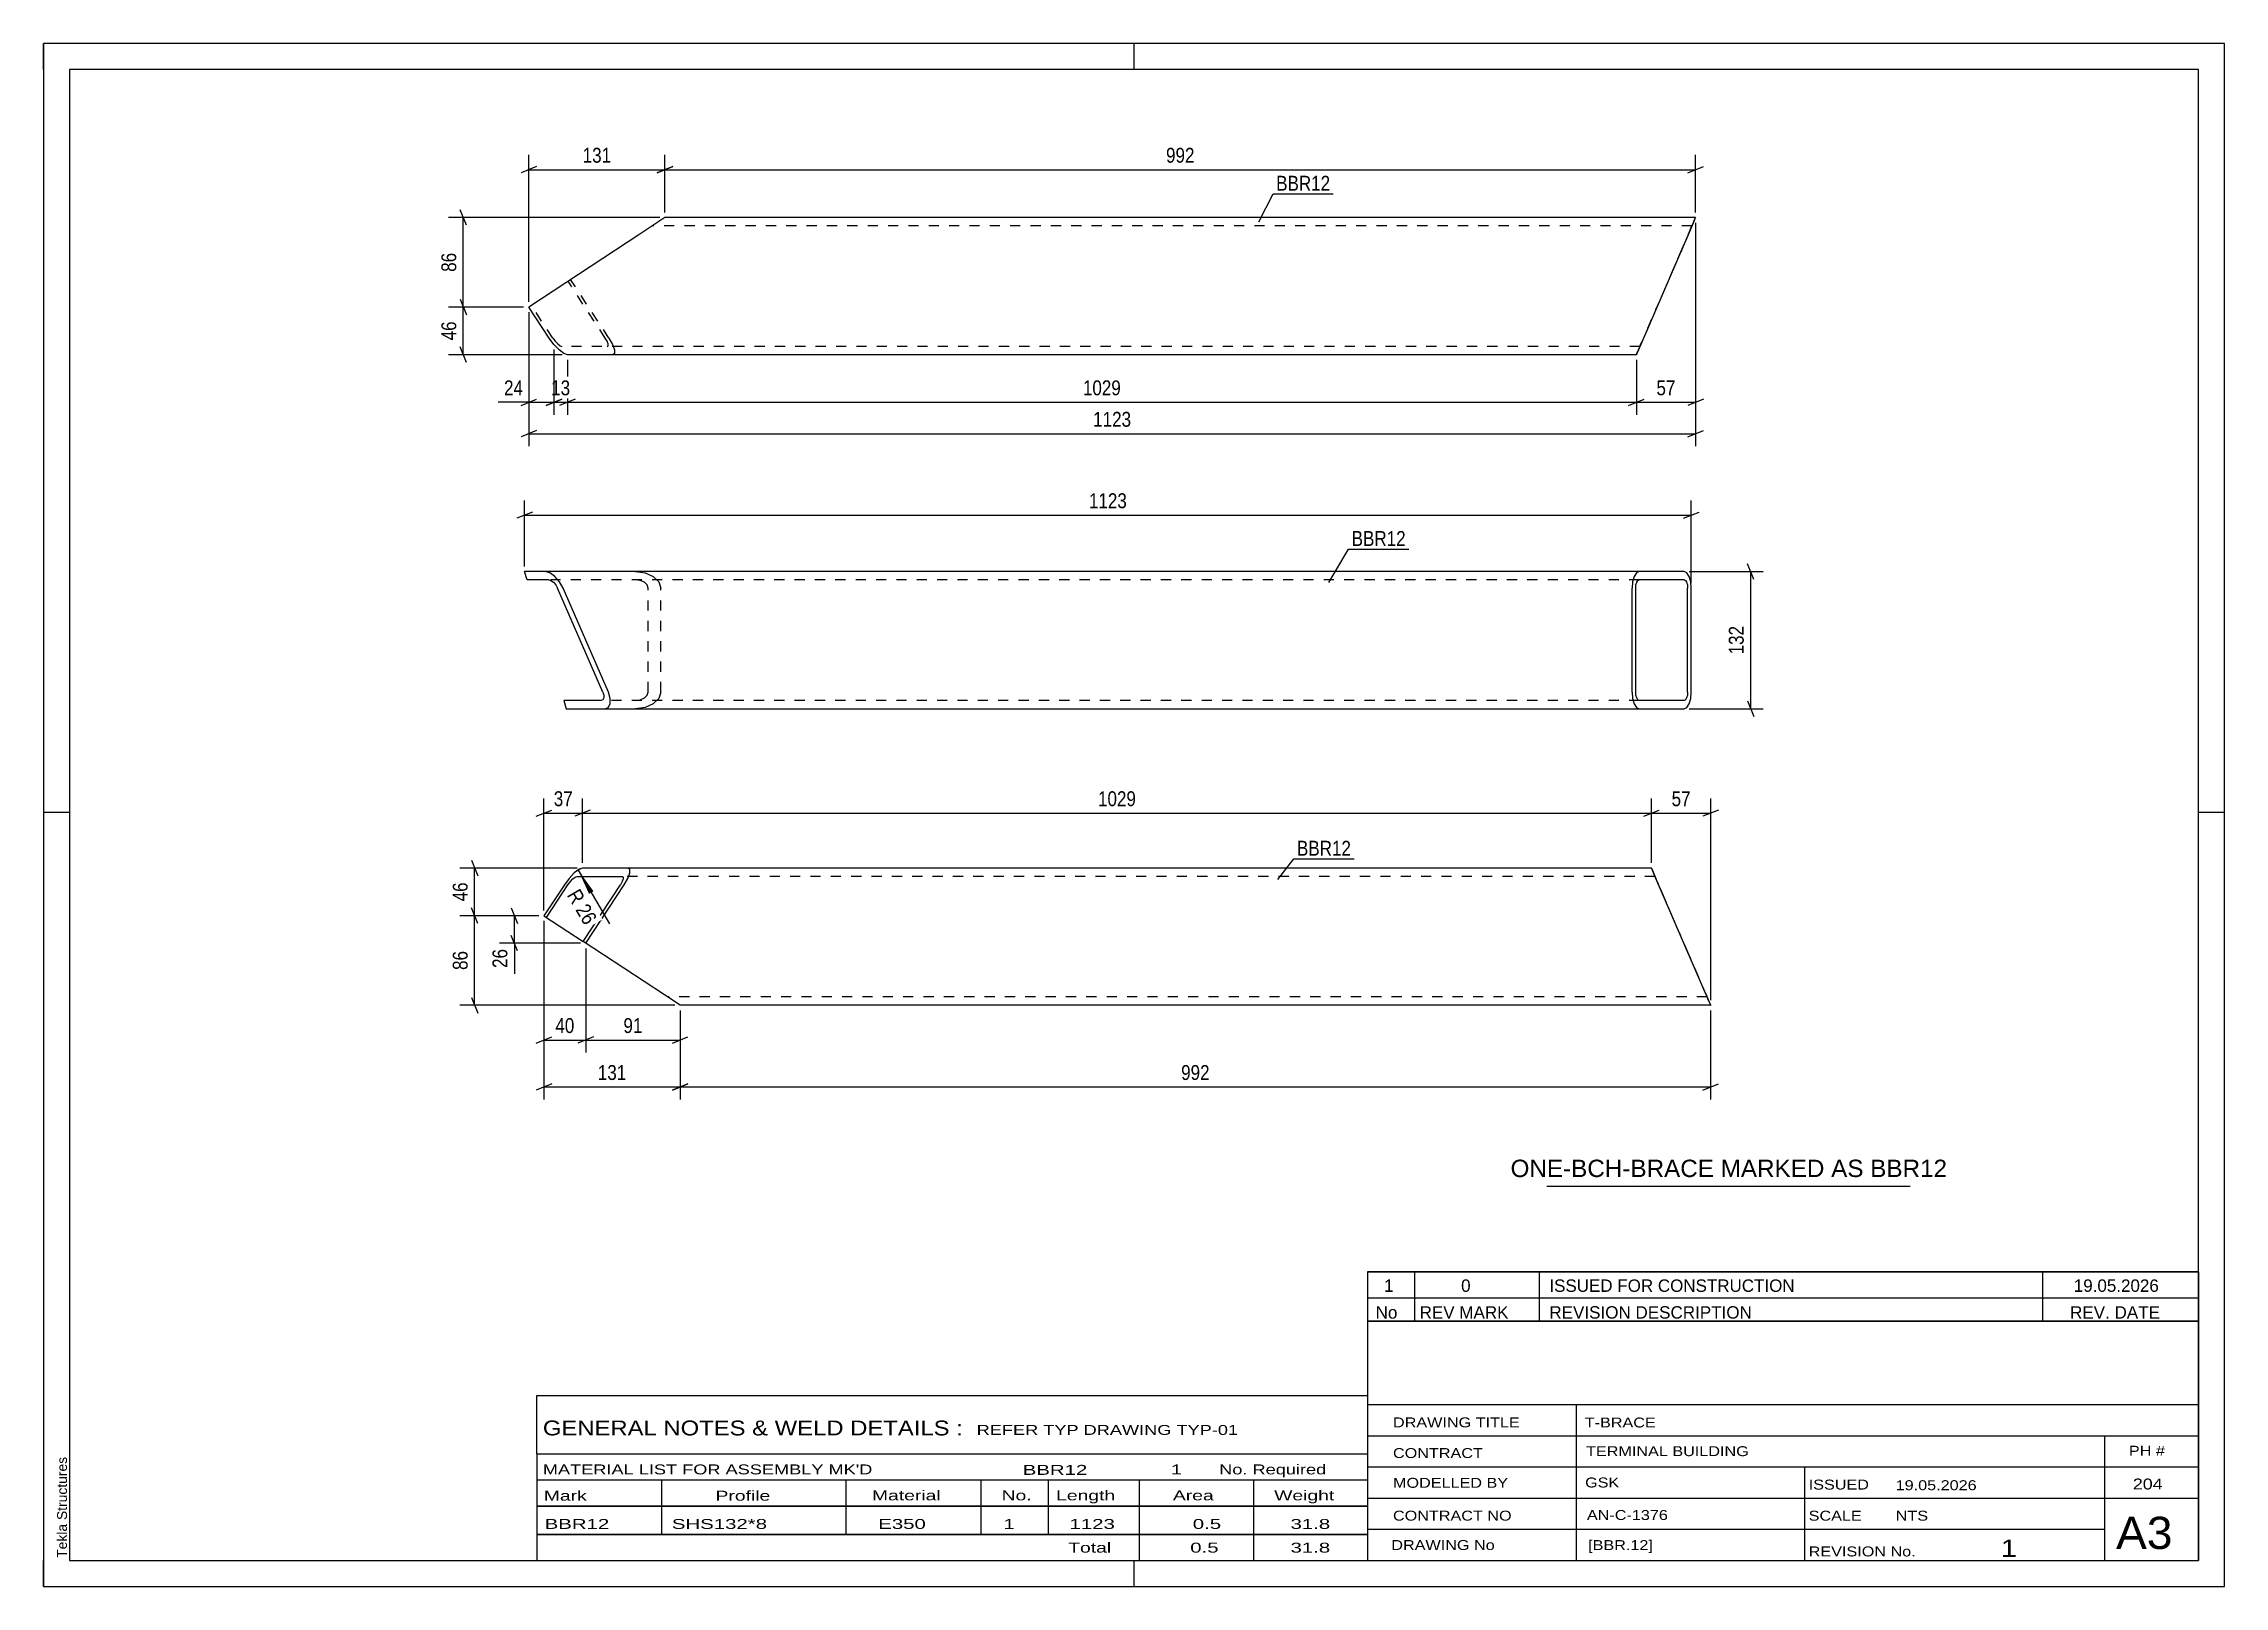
# Model space of a CAD drawing. Header units: millimetres. Extents: x 0 to 420, y 0 to 297.
import ezdxf

# ---------------------------------------------------------------- set-up
doc = ezdxf.new("R2010")
doc.units = ezdxf.units.MM
doc.linetypes.add('DXK_LINE_DOT2', pattern=[3.9198, 1.9599, -1.9599])
doc.styles.add('Arial', font='ARIAL.TTF', dxfattribs={"height": 0.2})
doc.styles.add('Arial Narrow', font='ARIALN.TTF', dxfattribs={"height": 0.2})

# ---------------------------------------------------------------- blocks, each defined once
blk = doc.blocks.new('Unknown-491737752-3105')
at = {"color": 7, "linetype": 'Continuous'}
for p, q in [((255, 60.55), (415, 60.55)), ((415, 60.55), (255, 60.55)), ((255, 60.55), (255, 55.55)), ((264, 60.55), (264, 55.55)), ((288, 60.55), (288, 55.55)), ((385, 60.55), (385, 55.55)), ((415, 60.55), (415, 55.55)), ((255, 55.55), (415, 55.55)), ((255, 55.55), (255, 51.05)), ((255, 55.55), (415, 55.55)), ((264, 55.55), (264, 51.05)), ((288, 55.55), (288, 51.05)), ((385, 55.55), (385, 51.05)), ((415, 55.55), (415, 51.05)), ((415, 51.05), (255, 51.05))]:
    blk.add_line(p, q, dxfattribs=at)
at = {"color": 7, "linetype": 'Continuous', "style": 'Arial Narrow'}
for s, height, width, p in [('1', 2.39, 1.196471, (258.16, 56.7)), ('0', 2.39, 1.196471, (273, 56.7)), ('ISSUED FOR CONSTRUCTION', 2.3861, 1.196471, (290, 56.7)), ('19.05.2026', 2.386, 1.196471, (391, 56.7)), ('No', 2.386, 1.2, (256.54, 51.55)), ('REV MARK', 2.386, 1.2, (265, 51.55)), ('REVISION DESCRIPTION', 2.3861, 1.2, (290, 51.55)), ('REV. DATE', 2.386, 1.2, (390.28, 51.55))]:
    blk.add_text(s, height=height, dxfattribs=dict(at, width=width)).set_placement(p)
blk = doc.blocks.new('Unknown-491737752-1161')
at = {"color": 5, "linetype": 'Continuous'}
for p, q in [((420, 297), (0, 297)), ((0, 297), (0, 0)), ((0, 292), (0, 297)), ((210, 292), (210, 297)), ((420, 0), (420, 297)), ((415, 292), (5, 292)), ((5, 292), (5, 5)), ((415, 5), (415, 292)), ((5, 149), (0, 149)), ((420, 149), (415, 149)), ((0, 0), (0, 5)), ((5, 5), (415, 5)), ((210, 0), (210, 5)), ((0, 0), (420, 0))]:
    blk.add_line(p, q, dxfattribs=at)
at = {"color": 174, "linetype": 'Continuous', "style": 'Arial'}
blk.add_text('Tekla Structures', height=1.9102, rotation=90, dxfattribs=at).set_placement((4.5, 5.5))
blk = doc.blocks.new('Unknown-491737752-3103')
at = {"color": 7, "linetype": 'Continuous'}
for p, q in [((255, 51.05), (255, 5)), ((255, 51.05), (415, 51.05)), ((415, 51), (415, 5)), ((255, 35), (415, 35)), ((295.14, 35), (295.14, 5)), ((255, 29), (415, 29)), ((397, 5.05), (397, 28.9)), ((255, 23), (415, 23)), ((339.14, 23), (339.14, 5)), ((255, 17), (415, 17)), ((255, 11), (397, 11)), ((255, 5), (415, 5))]:
    blk.add_line(p, q, dxfattribs=at)
at = {"color": 7, "style": 'Arial Narrow'}
for s, height, width, p in [('DRAWING TITLE', 1.9089, 1.425378, (259.88, 30.61)), ('T-BRACE', 1.909, 1.425378, (296.81, 30.59)), ('CONTRACT', 1.909, 1.425378, (259.88, 24.71)), ('TERMINAL BUILDING', 1.9089, 1.425378, (297.06, 25.07)), ('MODELLED BY', 1.9089, 1.425378, (259.88, 18.98)), ('GSK', 1.909, 1.425378, (296.88, 19.04)), ('ISSUED', 1.909, 1.425378, (339.94, 18.64)), ('19.05.2026', 1.909, 1.425378, (356.69, 18.52)), ('CONTRACT NO', 1.9089, 1.425378, (259.88, 12.66)), ('AN-C-1376', 1.909, 1.425378, (297.23, 12.78)), ('SCALE', 1.909, 1.425378, (339.94, 12.65)), ('A3', 6.204, 1.25, (399.14, 7.2)), ('DRAWING No', 1.909, 1.425378, (259.56, 7)), ('[BBR.12]', 1.909, 1.425378, (297.46, 6.99)), ('1', 3.34, 1.5, (376.91, 5.68)), ('REVISION No.', 1.9089, 1.425378, (339.94, 5.77))]:
    blk.add_text(s, height=height, dxfattribs=dict(at, width=width)).set_placement(p)
at = {"color": 7, "linetype": 'Continuous', "style": 'Arial Narrow'}
for s, height, width, p in [('PH #', 1.909, 1.43, (401.6, 25.15)), ('204', 2.1, 1.43, (402.37, 18.65)), ('NTS', 1.909, 1.425378, (356.7, 12.65))]:
    blk.add_text(s, height=height, dxfattribs=dict(at, width=width)).set_placement(p)
blk = doc.blocks.new('Unknown-491737752-3104')
at = {"color": 7, "linetype": 'Continuous'}
for p, q in [((95, 36.75), (255, 36.75)), ((95, 25.5), (95, 36.75)), ((255, 36.75), (255, 25.5)), ((95, 25.5), (255, 25.5)), ((95, 25.5), (95, 20.5)), ((255, 25.5), (255, 20.5)), ((95, 20.5), (255, 20.5)), ((95, 20.5), (95, 15.5)), ((119, 20.5), (119, 15.5)), ((154.5, 20.5), (154.5, 15.5)), ((180.5, 20.5), (180.5, 15.5)), ((193.5, 20.5), (193.5, 15.5)), ((211, 20.5), (211, 15.5)), ((233, 20.5), (233, 15.5)), ((255, 20.5), (255, 15.5)), ((95, 15.5), (255, 15.5)), ((95, 15.45), (95, 10.05)), ((95, 15.45), (255, 15.45)), ((119, 15.5), (119, 10)), ((154.5, 15.5), (154.5, 10)), ((180.5, 15.5), (180.5, 10)), ((193.5, 15.5), (193.5, 10)), ((211, 15.5), (211, 10)), ((233, 15.5), (233, 10)), ((255, 15.45), (255, 10.05)), ((95, 10.05), (255, 10.05)), ((95, 10), (255, 10)), ((95, 10), (95, 5)), ((211, 10), (211, 5)), ((233, 10), (233, 5)), ((255, 10), (255, 5)), ((95, 5), (255, 5))]:
    blk.add_line(p, q, dxfattribs=at)
at = {"color": 7, "style": 'Arial Narrow'}
for s, height, width, p in [('GENERAL NOTES & WELD DETAILS :', 2.8633, 1.4, (96.15, 29.06)), ('REFER TYP DRAWING TYP-01', 1.9089, 1.6, (179.7, 29.16)), ("MATERIAL LIST FOR ASSEMBLY MK'D", 1.9089, 1.6, (96.15, 21.56)), ('BBR12', 1.909, 1.794707, (188.57, 21.47)), ('1', 1.91, 1.794707, (217.08, 21.56)), ('No. Required', 1.9089, 1.6, (226.41, 21.56)), ('Mark', 1.909, 1.7, (96.34, 16.5)), ('Profile', 1.909, 1.7, (129.41, 16.5)), ('Material', 1.909, 1.7, (159.54, 16.56)), ('No.', 1.909, 1.7, (184.5, 16.56)), ('Length', 1.909, 1.7, (195, 16.56)), ('Area', 1.909, 1.7, (217.5, 16.56)), ('Weight', 1.909, 1.7, (237, 16.56))]:
    blk.add_text(s, height=height, dxfattribs=dict(at, width=width)).set_placement(p)
at = {"color": 7, "linetype": 'Continuous', "style": 'Arial Narrow'}
for s, height, width, p in [('BBR12', 1.909, 1.794707, (96.5, 11.06)), ('SHS132*8', 1.909, 1.794707, (121, 11.06)), ('E350', 1.909, 1.794707, (160.74, 11.06)), ('1', 1.91, 1.794707, (184.86, 11.06)), ('1123', 1.909, 1.794707, (197.58, 11.06)), ('0.5', 1.909, 1.794707, (221.32, 11.06)), ('31.8', 1.909, 1.794707, (240.14, 11.06)), ('Total', 1.909, 1.7, (197.33, 6.5)), ('0.5', 1.909, 1.794707, (220.83, 6.5)), ('31.8', 1.909, 1.794707, (240.14, 6.5))]:
    blk.add_text(s, height=height, dxfattribs=dict(at, width=width)).set_placement(p)
blk = doc.blocks.new('Unknown-491737752-3106')
at = {"color": 7, "linetype": 'Continuous'}
blk.add_line((289.5, 77.05), (359.5, 77.05), dxfattribs=at)
at = {"color": 7, "style": 'Arial'}
blk.add_text('ONE-BCH-BRACE MARKED AS BBR12', height=3.3428, dxfattribs=at).set_placement((282.52, 78.8))
blk = doc.blocks.new('Part-491737752-1550 - 1544')
at = {"color": 2, "linetype": 'Continuous'}
for p, q in [((100.3, 135.08), (96.37, 129.11)), ((96.86, 128.79), (100.99, 135.08)), ((101.21, 136.3), (100.3, 135.08)), ((100.99, 135.08), (101.45, 135.69)), ((102.19, 137.34), (101.21, 136.3)), ((101.45, 135.69), (101.94, 136.21)), ((101.94, 136.21), (102.39, 136.56)), ((103.1, 138.04), (102.19, 137.34)), ((102.39, 136.56), (102.74, 136.68)), ((102.74, 136.68), (111.46, 136.68)), ((103.79, 138.28), (103.1, 138.04)), ((309.67, 138.28), (103.79, 138.28)), ((103.92, 124.15), (111.1, 135.08)), ((104.41, 123.83), (111.8, 135.08)), ((111.45, 135.69), (111.1, 135.08)), ((111.64, 136.21), (111.45, 135.69)), ((111.46, 136.68), (111.64, 136.56)), ((111.64, 136.56), (111.64, 136.21)), ((111.8, 135.08), (112.5, 136.3)), ((112.5, 136.3), (112.88, 137.34)), ((112.88, 138.04), (112.51, 138.28)), ((112.88, 137.34), (112.88, 138.04)), ((309.67, 138.28), (309.77, 138.04)), ((309.77, 138.04), (310.07, 137.34)), ((310.07, 137.34), (310.52, 136.3)), ((320.21, 113.86), (310.52, 136.3)), ((96.37, 129.11), (103.92, 124.15)), ((119.58, 113.86), (103.92, 124.15)), ((122.59, 111.88), (119.58, 113.86)), ((320.21, 113.86), (320.66, 112.82)), ((321.07, 111.88), (122.59, 111.88)), ((320.66, 112.82), (320.96, 112.12)), ((320.96, 112.12), (321.07, 111.88)), ((321.06, 111.88), (321.07, 111.88))]:
    blk.add_line(p, q, dxfattribs=at)
at = {"color": 7, "linetype": 'DXK_LINE_DOT2'}
for p, q in [((310.36, 136.68), (111.46, 136.68)), ((309.77, 138.04), (309.67, 138.28)), ((310.07, 137.34), (309.77, 138.04)), ((310.52, 136.3), (310.07, 137.34)), ((310.36, 136.68), (310.36, 136.68)), ((310.41, 136.56), (310.36, 136.68)), ((310.41, 136.56), (310.36, 136.68)), ((310.78, 135.69), (310.41, 136.56)), ((310.52, 136.3), (310.41, 136.56)), ((320.32, 113.6), (310.52, 136.3)), ((310.56, 136.21), (310.52, 136.3)), ((310.78, 135.69), (310.56, 136.21)), ((319.95, 114.47), (310.78, 135.69)), ((319.95, 114.47), (310.78, 135.69)), ((320.37, 113.48), (120.15, 113.48)), ((320.17, 113.95), (319.95, 114.47)), ((319.95, 114.47), (320.32, 113.6)), ((320.32, 113.6), (320.17, 113.95)), ((320.37, 113.48), (320.32, 113.6)), ((320.32, 113.6), (320.37, 113.48)), ((320.66, 112.82), (320.32, 113.6)), ((320.37, 113.48), (320.37, 113.48)), ((320.96, 112.12), (320.66, 112.82)), ((321.06, 111.88), (320.96, 112.12))]:
    blk.add_line(p, q, dxfattribs=at)
blk = doc.blocks.new('Part-491737752-1726 - 1720')
at = {"color": 2, "linetype": 'Continuous'}
for p, q in [((315.94, 195.36), (92.63, 195.36)), ((93.12, 193.76), (92.63, 195.36)), ((97.25, 193.76), (93.12, 193.76)), ((97.47, 195.12), (96.56, 195.36)), ((97.25, 193.76), (97.71, 193.64)), ((98.45, 194.43), (97.47, 195.12)), ((97.71, 193.64), (98.2, 193.3)), ((98.2, 193.3), (98.65, 192.78)), ((99.36, 193.39), (98.45, 194.43)), ((100.05, 192.16), (99.36, 193.39)), ((306.03, 193.39), (305.93, 192.16)), ((306.33, 194.43), (306.03, 193.39)), ((306.78, 195.12), (306.33, 194.43)), ((306.67, 192.78), (306.82, 193.3)), ((307.31, 195.36), (306.78, 195.12)), ((306.82, 193.3), (307.04, 193.64)), ((307.04, 193.64), (307.31, 193.76)), ((315.94, 193.76), (307.31, 193.76)), ((316.47, 195.12), (315.94, 195.36)), ((315.94, 193.76), (316.21, 193.64)), ((316.21, 193.64), (316.43, 193.3)), ((316.43, 193.3), (316.58, 192.78)), ((316.92, 194.43), (316.47, 195.12)), ((317.22, 193.39), (316.92, 194.43)), ((317.32, 192.16), (317.22, 193.39)), ((98.65, 192.78), (99, 192.16)), ((107.72, 172.16), (99, 192.16)), ((108.77, 172.16), (100.05, 192.16)), ((305.93, 172.16), (305.93, 192.16)), ((306.62, 192.16), (306.67, 192.78)), ((306.62, 172.16), (306.62, 192.16)), ((316.58, 192.78), (316.63, 192.16)), ((316.63, 172.16), (316.63, 192.16)), ((317.33, 172.16), (317.32, 192.16)), ((100.18, 170.56), (100.67, 168.96)), ((107.36, 170.56), (100.18, 170.56)), ((100.67, 168.96), (315.94, 168.96)), ((107.71, 170.69), (107.36, 170.56)), ((107.9, 171.03), (107.71, 170.69)), ((107.72, 172.16), (107.9, 171.55)), ((107.9, 171.55), (107.9, 171.03)), ((108.06, 168.96), (108.76, 169.21)), ((108.76, 169.21), (109.14, 169.9)), ((109.14, 170.94), (108.77, 172.16)), ((109.14, 169.9), (109.14, 170.94)), ((305.93, 172.16), (306.03, 170.94)), ((306.03, 170.94), (306.33, 169.9)), ((306.33, 169.9), (306.78, 169.21)), ((306.67, 171.55), (306.62, 172.16)), ((306.82, 171.03), (306.67, 171.55)), ((306.78, 169.21), (307.31, 168.96)), ((307.04, 170.69), (306.82, 171.03)), ((307.31, 170.56), (307.04, 170.69)), ((315.94, 170.56), (307.31, 170.56)), ((316.21, 170.69), (315.94, 170.56)), ((315.94, 168.96), (316.47, 169.21)), ((316.43, 171.03), (316.21, 170.69)), ((316.58, 171.55), (316.43, 171.03)), ((316.47, 169.21), (316.92, 169.9)), ((316.63, 172.16), (316.58, 171.55)), ((316.92, 169.9), (317.22, 170.94)), ((317.22, 170.94), (317.33, 172.16))]:
    blk.add_line(p, q, dxfattribs=at)
at = {"color": 7, "linetype": 'DXK_LINE_DOT2'}
for p, q in [((307.31, 193.76), (97.25, 193.76)), ((113.98, 195.36), (115.84, 195.12)), ((114.91, 193.64), (113.98, 193.76)), ((115.7, 193.3), (114.91, 193.64)), ((116.23, 192.78), (115.7, 193.3)), ((115.84, 195.12), (117.42, 194.43)), ((117.42, 194.43), (118.48, 193.39)), ((118.48, 193.39), (118.85, 192.16)), ((116.41, 192.16), (116.23, 192.78)), ((116.41, 172.16), (116.41, 192.16)), ((118.85, 172.16), (118.85, 192.16)), ((307.31, 170.56), (107.36, 170.56)), ((113.98, 170.56), (114.91, 170.69)), ((115.84, 169.21), (113.98, 168.96)), ((114.91, 170.69), (115.7, 171.03)), ((115.7, 171.03), (116.23, 171.55)), ((117.42, 169.9), (115.84, 169.21)), ((116.23, 171.55), (116.41, 172.16)), ((118.48, 170.94), (117.42, 169.9)), ((118.85, 172.16), (118.48, 170.94))]:
    blk.add_line(p, q, dxfattribs=at)
blk = doc.blocks.new('Part-491737752-1267 - 1249')
at = {"color": 2, "linetype": 'Continuous'}
for p, q in [((119.67, 263.52), (114.8, 260.32)), ((318.15, 263.52), (119.67, 263.52)), ((317.29, 261.54), (307.6, 239.09)), ((317.74, 262.58), (317.29, 261.54)), ((318.04, 263.27), (317.74, 262.58)), ((318.15, 263.52), (318.04, 263.27)), ((318.15, 263.52), (318.15, 263.52)), ((114.8, 260.32), (93.45, 246.29)), ((97.38, 240.32), (93.45, 246.29)), ((98.29, 239.09), (97.38, 240.32)), ((99.27, 238.05), (98.29, 239.09)), ((100.18, 237.36), (99.27, 238.05)), ((100.87, 237.12), (100.18, 237.36)), ((306.75, 237.12), (100.87, 237.12)), ((306.85, 237.36), (306.75, 237.12)), ((307.15, 238.05), (306.85, 237.36)), ((307.6, 239.09), (307.15, 238.05))]:
    blk.add_line(p, q, dxfattribs=at)
at = {"color": 7, "linetype": 'DXK_LINE_DOT2'}
for p, q in [((317.46, 261.92), (117.24, 261.92)), ((317.46, 261.92), (307.6, 239.09)), ((317.03, 260.93), (307.86, 239.7)), ((317.03, 260.93), (307.87, 239.7)), ((317.03, 260.93), (317.4, 261.79)), ((317.03, 260.93), (317.25, 261.45)), ((317.25, 261.45), (317.29, 261.54)), ((317.29, 261.54), (317.4, 261.79)), ((317.4, 261.79), (317.46, 261.92)), ((317.4, 261.79), (317.45, 261.92)), ((317.45, 261.92), (317.46, 261.92)), ((317.46, 261.92), (317.74, 262.58)), ((317.74, 262.58), (318.04, 263.27)), ((318.04, 263.27), (318.15, 263.52)), ((318.15, 263.52), (318.15, 263.52)), ((108.18, 240.32), (101, 251.25)), ((108.88, 240.32), (101.49, 251.57)), ((98.07, 240.32), (93.94, 246.61)), ((98.07, 240.32), (98.53, 239.7)), ((98.53, 239.7), (99.02, 239.18)), ((108.53, 239.7), (108.18, 240.32)), ((108.72, 239.18), (108.53, 239.7)), ((108.88, 240.32), (109.58, 239.09)), ((307.87, 239.7), (307.49, 238.84)), ((307.64, 239.18), (307.86, 239.7)), ((99.02, 239.18), (99.48, 238.84)), ((99.48, 238.84), (99.82, 238.72)), ((307.44, 238.72), (99.82, 238.72)), ((108.54, 238.72), (108.73, 238.84)), ((108.73, 238.84), (108.72, 239.18)), ((109.58, 239.09), (109.96, 238.05)), ((109.96, 237.36), (109.59, 237.12)), ((109.96, 238.05), (109.96, 237.36)), ((306.75, 237.12), (306.85, 237.36)), ((306.75, 237.12), (306.75, 237.12)), ((306.85, 237.36), (307.15, 238.05)), ((307.15, 238.05), (307.6, 239.09)), ((307.49, 238.84), (307.44, 238.72)), ((307.44, 238.72), (307.49, 238.84)), ((307.44, 238.72), (307.44, 238.72)), ((307.49, 238.84), (307.64, 239.18))]:
    blk.add_line(p, q, dxfattribs=at)
blk = doc.blocks.new('StraightDimension-491737752-2429 - 1544')
at = {"color": 7, "linetype": 'Continuous'}
for p, q in [((309.67, 139.28), (309.67, 151.7)), ((321.07, 112.88), (321.07, 151.7)), ((308.17, 148.25), (311.17, 149.45)), ((309.67, 148.85), (321.07, 148.85)), ((322.57, 149.45), (319.57, 148.25))]:
    blk.add_line(p, q, dxfattribs=at)
at = {"color": 0}
blk.add_wipeout([(317.79, 149.6), (317.79, 153.8), (312.94, 153.8), (312.94, 149.6)], dxfattribs=at)
at = {"color": 3, "style": 'Arial Narrow'}
blk.add_text('57', height=2.863, dxfattribs=at).set_placement((313.54, 150.2))
blk = doc.blocks.new('StraightDimension-491737752-2388 - 1544')
at = {"color": 7, "linetype": 'Continuous'}
for p, q in [((82.41, 139.78), (83.61, 136.78)), ((102.79, 138.28), (80.16, 138.28)), ((83.01, 129.11), (83.01, 138.28)), ((83.61, 127.61), (82.41, 130.61)), ((95.37, 129.11), (80.16, 129.11))]:
    blk.add_line(p, q, dxfattribs=at)
at = {"color": 0}
blk.add_wipeout([(82.26, 136.12), (78.06, 136.12), (78.06, 131.27), (82.26, 131.27)], dxfattribs=at)
at = {"color": 3, "style": 'Arial Narrow'}
blk.add_text('46', height=2.863, rotation=90.0002, dxfattribs=at).set_placement((81.66, 131.87))
blk = doc.blocks.new('StraightDimension-491737752-2389 - 1544')
at = {"color": 7, "linetype": 'Continuous'}
for p, q in [((83.61, 127.61), (82.41, 130.61)), ((95.37, 129.11), (80.16, 129.11)), ((83.01, 111.88), (83.01, 129.11)), ((121.59, 111.88), (80.16, 111.88)), ((82.41, 113.38), (83.61, 110.38))]:
    blk.add_line(p, q, dxfattribs=at)
at = {"color": 0}
blk.add_wipeout([(82.26, 122.92), (78.06, 122.92), (78.06, 118.07), (82.26, 118.07)], dxfattribs=at)
at = {"color": 3, "style": 'Arial Narrow'}
blk.add_text('86', height=2.863, rotation=90.0002, dxfattribs=at).set_placement((81.66, 118.67))
blk = doc.blocks.new('StraightDimension-491737752-2401 - 1544')
at = {"color": 7, "linetype": 'Continuous'}
for p, q in [((90.06, 130.61), (91.26, 127.61)), ((95.37, 129.11), (87.81, 129.11)), ((90.66, 123.83), (90.66, 129.11)), ((103.41, 123.83), (87.81, 123.83)), ((91.26, 122.33), (90.06, 125.33))]:
    blk.add_line(p, q, dxfattribs=at)
at = {"color": 0}
blk.add_wipeout([(89.91, 123.3), (85.71, 123.3), (85.71, 118.45), (89.91, 118.45)], dxfattribs=at)
at = {"color": 7, "linetype": 'Continuous'}
blk.add_line((90.66, 123.83), (90.66, 117.92), dxfattribs=at)
blk.add_line((90.66, 123.83), (90.66, 117.92), dxfattribs=at)
at = {"color": 3, "style": 'Arial Narrow'}
blk.add_text('26', height=2.863, rotation=90.0002, dxfattribs=at).set_placement((89.31, 119.05))
blk = doc.blocks.new('StraightDimension-491737752-2430 - 1544')
at = {"color": 7, "linetype": 'Continuous'}
for p, q in [((103.79, 139.28), (103.79, 151.7)), ((309.67, 139.28), (309.67, 151.7)), ((105.29, 149.45), (102.29, 148.25)), ((103.79, 148.85), (309.67, 148.85)), ((308.17, 148.25), (311.17, 149.45))]:
    blk.add_line(p, q, dxfattribs=at)
at = {"color": 0}
blk.add_wipeout([(210.99, 149.6), (210.99, 153.8), (202.47, 153.8), (202.47, 149.6)], dxfattribs=at)
at = {"color": 3, "style": 'Arial Narrow'}
blk.add_text('1029', height=2.863, dxfattribs=at).set_placement((203.07, 150.2))
blk = doc.blocks.new('StraightDimension-491737752-2431 - 1544')
at = {"color": 7, "linetype": 'Continuous'}
for p, q in [((96.37, 130.11), (96.37, 151.7)), ((103.79, 139.28), (103.79, 151.7)), ((94.87, 148.25), (97.87, 149.45)), ((96.37, 148.85), (103.79, 148.85)), ((105.29, 149.45), (102.29, 148.25))]:
    blk.add_line(p, q, dxfattribs=at)
at = {"color": 0}
blk.add_wipeout([(102.51, 149.6), (102.51, 153.8), (97.65, 153.8), (97.65, 149.6)], dxfattribs=at)
at = {"color": 3, "style": 'Arial Narrow'}
blk.add_text('37', height=2.863, dxfattribs=at).set_placement((98.25, 150.2))
blk = doc.blocks.new('StraightDimension-491737752-2461 - 1544')
at = {"color": 7, "linetype": 'Continuous'}
for p, q in [((104.41, 122.83), (104.41, 102.78)), ((122.59, 110.88), (122.59, 102.78)), ((105.91, 105.78), (102.91, 104.58)), ((104.41, 105.18), (122.59, 105.18)), ((121.09, 104.58), (124.09, 105.78))]:
    blk.add_line(p, q, dxfattribs=at)
at = {"color": 0}
blk.add_wipeout([(115.93, 105.93), (115.93, 110.13), (111.07, 110.13), (111.07, 105.93)], dxfattribs=at)
at = {"color": 3, "style": 'Arial Narrow'}
blk.add_text('91', height=2.863, dxfattribs=at).set_placement((111.67, 106.53))
blk = doc.blocks.new('StraightDimension-491737752-2462 - 1544')
at = {"color": 7, "linetype": 'Continuous'}
for p, q in [((96.37, 128.11), (96.37, 102.78)), ((104.41, 122.83), (104.41, 102.78)), ((94.87, 104.58), (97.87, 105.78)), ((96.37, 105.18), (104.41, 105.18)), ((105.91, 105.78), (102.91, 104.58))]:
    blk.add_line(p, q, dxfattribs=at)
at = {"color": 0}
blk.add_wipeout([(102.82, 105.93), (102.82, 110.13), (97.96, 110.13), (97.96, 105.93)], dxfattribs=at)
at = {"color": 3, "style": 'Arial Narrow'}
blk.add_text('40', height=2.863, dxfattribs=at).set_placement((98.56, 106.53))
blk = doc.blocks.new('StraightDimension-491737752-2472 - 1544')
at = {"color": 7, "linetype": 'Continuous'}
for p, q in [((122.59, 110.88), (122.59, 93.74)), ((321.06, 110.88), (321.06, 93.74)), ((124.09, 96.74), (121.09, 95.54)), ((319.56, 95.54), (322.56, 96.74)), ((122.59, 96.14), (321.06, 96.14))]:
    blk.add_line(p, q, dxfattribs=at)
at = {"color": 0}
blk.add_wipeout([(225.17, 96.89), (225.17, 101.09), (218.48, 101.09), (218.48, 96.89)], dxfattribs=at)
at = {"color": 3, "style": 'Arial Narrow'}
blk.add_text('992', height=2.863, dxfattribs=at).set_placement((219.08, 97.49))
blk = doc.blocks.new('StraightDimension-491737752-2473 - 1544')
at = {"color": 7, "linetype": 'Continuous'}
for p, q in [((96.37, 128.11), (96.37, 93.74)), ((122.59, 110.88), (122.59, 93.74)), ((97.87, 96.74), (94.87, 95.54)), ((121.09, 95.54), (124.09, 96.74)), ((96.37, 96.14), (122.59, 96.14))]:
    blk.add_line(p, q, dxfattribs=at)
at = {"color": 0}
blk.add_wipeout([(112.82, 96.89), (112.82, 101.09), (106.14, 101.09), (106.14, 96.89)], dxfattribs=at)
at = {"color": 3, "style": 'Arial Narrow'}
blk.add_text('131', height=2.863, dxfattribs=at).set_placement((106.74, 97.49))
blk = doc.blocks.new('RadiusDimension-491737752-2829 - 1544')
at = {"linetype": 'Continuous'}
blk.add_hatch(color=7, dxfattribs=at).paths.add_polyline_path([(105.04, 133.31), (102.95, 137.88), (105.91, 133.82)])
at = {"color": 7, "linetype": 'Continuous'}
blk.add_line((102.95, 137.88), (109, 127.54), dxfattribs=at)
blk.add_arc((105.61, 133.34), 5.27, 110.1811, 130.4823, dxfattribs=at)
at = {"color": 0}
blk.add_wipeout([(104, 126.28), (107.63, 128.4), (103.52, 135.43), (99.89, 133.31)], dxfattribs=at)
at = {"color": 3, "style": 'Arial Narrow'}
blk.add_text('R 26', height=2.863, rotation=-59.6678, dxfattribs=at).set_placement((100.71, 133.09))
blk = doc.blocks.new('StraightDimension-491737752-2362 - 1720')
at = {"color": 7, "linetype": 'Continuous'}
for p, q in [((94.13, 206.82), (91.13, 205.62)), ((92.63, 196.36), (92.63, 209.07)), ((92.63, 206.22), (317.32, 206.22)), ((315.82, 205.62), (318.82, 206.82)), ((317.32, 193.16), (317.32, 209.07))]:
    blk.add_line(p, q, dxfattribs=at)
at = {"color": 0}
blk.add_wipeout([(209.23, 206.97), (209.23, 211.17), (200.72, 211.17), (200.72, 206.97)], dxfattribs=at)
at = {"color": 3, "style": 'Arial Narrow'}
blk.add_text('1123', height=2.863, dxfattribs=at).set_placement((201.32, 207.57))
blk = doc.blocks.new('StraightDimension-491737752-2374 - 1720')
at = {"color": 7, "linetype": 'Continuous'}
for p, q in [((316.94, 195.36), (331.17, 195.36)), ((329.37, 193.86), (328.17, 196.86)), ((328.77, 168.96), (328.77, 195.36)), ((316.94, 168.96), (331.17, 168.96)), ((328.17, 170.46), (329.37, 167.46))]:
    blk.add_line(p, q, dxfattribs=at)
at = {"color": 0}
blk.add_wipeout([(328.02, 185.51), (323.82, 185.51), (323.82, 178.82), (328.02, 178.82)], dxfattribs=at)
at = {"color": 3, "style": 'Arial Narrow'}
blk.add_text('132', height=2.863, rotation=90.0002, dxfattribs=at).set_placement((327.42, 179.42))
blk = doc.blocks.new('StraightDimension-491737752-2787 - 1249')
at = {"color": 7, "linetype": 'Continuous'}
for p, q in [((318.15, 262.52), (318.15, 225.55)), ((306.75, 236.12), (306.75, 225.55)), ((305.25, 227.35), (308.25, 228.55)), ((306.75, 227.95), (318.15, 227.95)), ((319.65, 228.55), (316.65, 227.35))]:
    blk.add_line(p, q, dxfattribs=at)
at = {"color": 0}
blk.add_wipeout([(314.88, 228.7), (314.88, 232.9), (310.02, 232.9), (310.02, 228.7)], dxfattribs=at)
at = {"color": 3, "style": 'Arial Narrow'}
blk.add_text('57', height=2.863, dxfattribs=at).set_placement((310.62, 229.3))
blk = doc.blocks.new('StraightDimension-491737752-2542 - 1249')
at = {"color": 7, "linetype": 'Continuous'}
for p, q in [((81.42, 262.02), (80.22, 265.02)), ((118.67, 263.52), (77.97, 263.52)), ((80.82, 246.29), (80.82, 263.52)), ((92.45, 246.29), (77.97, 246.29)), ((80.22, 247.79), (81.42, 244.79))]:
    blk.add_line(p, q, dxfattribs=at)
at = {"color": 0}
blk.add_wipeout([(80.07, 257.33), (75.87, 257.33), (75.87, 252.47), (80.07, 252.47)], dxfattribs=at)
at = {"color": 3, "style": 'Arial Narrow'}
blk.add_text('86', height=2.863, rotation=90.0002, dxfattribs=at).set_placement((79.47, 253.07))
blk = doc.blocks.new('StraightDimension-491737752-2304 - 1249')
at = {"color": 7, "linetype": 'Continuous'}
for p, q in [((94.95, 273.33), (91.95, 272.13)), ((93.45, 247.29), (93.45, 275.58)), ((118.17, 272.13), (121.17, 273.33)), ((119.67, 264.52), (119.67, 275.58)), ((93.45, 272.73), (119.67, 272.73))]:
    blk.add_line(p, q, dxfattribs=at)
at = {"color": 0}
blk.add_wipeout([(109.9, 273.48), (109.9, 277.68), (103.22, 277.68), (103.22, 273.48)], dxfattribs=at)
at = {"color": 3, "style": 'Arial Narrow'}
blk.add_text('131', height=2.863, dxfattribs=at).set_placement((103.82, 274.08))
blk = doc.blocks.new('StraightDimension-491737752-2303 - 1249')
at = {"color": 7, "linetype": 'Continuous'}
for p, q in [((121.17, 273.33), (118.17, 272.13)), ((119.67, 264.52), (119.67, 275.58)), ((316.65, 272.13), (319.65, 273.33)), ((318.15, 264.52), (318.15, 275.58)), ((119.67, 272.73), (318.15, 272.73))]:
    blk.add_line(p, q, dxfattribs=at)
at = {"color": 0}
blk.add_wipeout([(222.25, 273.48), (222.25, 277.68), (215.57, 277.68), (215.57, 273.48)], dxfattribs=at)
at = {"color": 3, "style": 'Arial Narrow'}
blk.add_text('992', height=2.863, dxfattribs=at).set_placement((216.17, 274.08))
blk = doc.blocks.new('StraightDimension-491737752-1526 - 1249')
at = {"color": 7, "linetype": 'Continuous'}
for p, q in [((318.15, 262.52), (318.15, 219.5)), ((93.45, 245.29), (93.45, 219.5)), ((94.95, 222.5), (91.95, 221.3)), ((93.45, 221.9), (318.15, 221.9)), ((316.65, 221.3), (319.65, 222.5))]:
    blk.add_line(p, q, dxfattribs=at)
at = {"color": 0}
blk.add_wipeout([(210.06, 222.65), (210.06, 226.85), (201.54, 226.85), (201.54, 222.65)], dxfattribs=at)
at = {"color": 3, "style": 'Arial Narrow'}
blk.add_text('1123', height=2.863, dxfattribs=at).set_placement((202.14, 223.25))
blk = doc.blocks.new('StraightDimension-491737752-2543 - 1249')
at = {"color": 7, "linetype": 'Continuous'}
for p, q in [((92.45, 246.29), (77.97, 246.29)), ((80.22, 247.79), (81.42, 244.79)), ((80.82, 237.12), (80.82, 246.29)), ((99.87, 237.12), (77.97, 237.12)), ((81.42, 235.62), (80.22, 238.62))]:
    blk.add_line(p, q, dxfattribs=at)
at = {"color": 0}
blk.add_wipeout([(80.07, 244.13), (75.87, 244.13), (75.87, 239.27), (80.07, 239.27)], dxfattribs=at)
at = {"color": 3, "style": 'Arial Narrow'}
blk.add_text('46', height=2.863, rotation=90.0002, dxfattribs=at).set_placement((79.47, 239.87))
blk = doc.blocks.new('StraightDimension-491737752-2788 - 1249')
at = {"color": 7, "linetype": 'Continuous'}
for p, q in [((100.87, 236.12), (100.87, 225.55)), ((306.75, 236.12), (306.75, 225.55)), ((102.37, 228.55), (99.37, 227.35)), ((100.87, 227.95), (306.75, 227.95)), ((305.25, 227.35), (308.25, 228.55))]:
    blk.add_line(p, q, dxfattribs=at)
at = {"color": 0}
blk.add_wipeout([(208.07, 228.7), (208.07, 232.9), (199.56, 232.9), (199.56, 228.7)], dxfattribs=at)
at = {"color": 3, "style": 'Arial Narrow'}
blk.add_text('1029', height=2.863, dxfattribs=at).set_placement((200.16, 229.3))
blk = doc.blocks.new('StraightDimension-491737752-2789 - 1249')
at = {"color": 7, "linetype": 'Continuous'}
for p, q in [((98.29, 238.09), (98.29, 225.55)), ((100.87, 236.12), (100.87, 225.55)), ((96.79, 227.35), (99.79, 228.55)), ((98.29, 227.95), (100.87, 227.95)), ((102.37, 228.55), (99.37, 227.35))]:
    blk.add_line(p, q, dxfattribs=at)
at = {"color": 0}
blk.add_wipeout([(102.01, 228.7), (102.01, 232.9), (97.15, 232.9), (97.15, 228.7)], dxfattribs=at)
at = {"color": 3, "style": 'Arial Narrow'}
blk.add_text('13', height=2.863, dxfattribs=at).set_placement((97.75, 229.3))
blk = doc.blocks.new('StraightDimension-491737752-2790 - 1249')
at = {"color": 7, "linetype": 'Continuous'}
for p, q in [((93.45, 245.29), (93.45, 225.55)), ((98.29, 238.09), (98.29, 225.55)), ((91.95, 227.35), (94.95, 228.55)), ((93.45, 227.95), (98.29, 227.95)), ((99.79, 228.55), (96.79, 227.35))]:
    blk.add_line(p, q, dxfattribs=at)
at = {"color": 0}
blk.add_wipeout([(92.93, 228.7), (92.93, 232.9), (88.07, 232.9), (88.07, 228.7)], dxfattribs=at)
at = {"color": 7, "linetype": 'Continuous'}
blk.add_line((93.45, 227.95), (87.55, 227.95), dxfattribs=at)
blk.add_line((93.45, 227.95), (87.55, 227.95), dxfattribs=at)
at = {"color": 3, "style": 'Arial Narrow'}
blk.add_text('24', height=2.863, dxfattribs=at).set_placement((88.67, 229.3))
blk = doc.blocks.new('Mark-491737752-1546 - 1544')
at = {"color": 0}
blk.add_wipeout([(251.8, 140.67), (251.8, 143.67), (241.39, 143.67), (241.39, 140.67)], dxfattribs=at)
blk.add_wipeout([(251.8, 140.67), (251.8, 143.67), (241.39, 143.67), (241.39, 140.67)], dxfattribs=at)
at = {"color": 30, "linetype": 'Continuous'}
for p, q in [((237.71, 136.11), (240.79, 140.07)), ((240.79, 140.07), (252.4, 140.07))]:
    blk.add_line(p, q, dxfattribs=at)
at = {"color": 3, "style": 'Arial Narrow'}
blk.add_text('BBR12', height=2.863, dxfattribs=at).set_placement((241.39, 140.67))
blk = doc.blocks.new('Mark-491737752-1722 - 1720')
at = {"color": 0}
blk.add_wipeout([(262.33, 200.3), (262.33, 203.3), (251.92, 203.3), (251.92, 200.3)], dxfattribs=at)
blk.add_wipeout([(262.33, 200.3), (262.33, 203.3), (251.92, 203.3), (251.92, 200.3)], dxfattribs=at)
at = {"color": 30, "linetype": 'Continuous'}
for p, q in [((247.55, 193.25), (251.32, 199.7)), ((251.32, 199.7), (262.93, 199.7))]:
    blk.add_line(p, q, dxfattribs=at)
at = {"color": 3, "style": 'Arial Narrow'}
blk.add_text('BBR12', height=2.863, dxfattribs=at).set_placement((251.92, 200.3))
blk = doc.blocks.new('Mark-491737752-1262 - 1249')
at = {"color": 0}
blk.add_wipeout([(247.79, 268.69), (247.79, 271.69), (237.38, 271.69), (237.38, 268.69)], dxfattribs=at)
blk.add_wipeout([(247.79, 268.69), (247.79, 271.69), (237.38, 271.69), (237.38, 268.69)], dxfattribs=at)
at = {"color": 30, "linetype": 'Continuous'}
for p, q in [((234.05, 262.72), (236.78, 268.09)), ((236.78, 268.09), (248.39, 268.09))]:
    blk.add_line(p, q, dxfattribs=at)
at = {"color": 3, "style": 'Arial Narrow'}
blk.add_text('BBR12', height=2.863, dxfattribs=at).set_placement((237.38, 268.69))

msp = doc.modelspace()

# ---------------------------------------------------------------- block references
for name in ['Unknown-491737752-1161', 'Part-491737752-1267 - 1249', 'Part-491737752-1726 - 1720', 'Part-491737752-1550 - 1544', 'Unknown-491737752-3106', 'Unknown-491737752-3105', 'Unknown-491737752-3103', 'Unknown-491737752-3104']:
    msp.add_blockref(name, (0, 0))

# ---------------------------------------------------------------- next in the draw order: block references
for name in ['StraightDimension-491737752-2542 - 1249', 'StraightDimension-491737752-2787 - 1249', 'StraightDimension-491737752-2362 - 1720', 'StraightDimension-491737752-2429 - 1544', 'StraightDimension-491737752-2388 - 1544']:
    msp.add_blockref(name, (0, 0))

# ---------------------------------------------------------------- next in the draw order: block references
for name in ['StraightDimension-491737752-2304 - 1249', 'Mark-491737752-1722 - 1720', 'StraightDimension-491737752-2374 - 1720', 'StraightDimension-491737752-2430 - 1544', 'StraightDimension-491737752-2389 - 1544']:
    msp.add_blockref(name, (0, 0))

# ---------------------------------------------------------------- next in the draw order: block references
for name in ['StraightDimension-491737752-2303 - 1249', 'Mark-491737752-1546 - 1544', 'StraightDimension-491737752-2401 - 1544']:
    msp.add_blockref(name, (0, 0))

# ---------------------------------------------------------------- next in the draw order: block references
for name in ['StraightDimension-491737752-1526 - 1249', 'StraightDimension-491737752-2431 - 1544', 'StraightDimension-491737752-2461 - 1544']:
    msp.add_blockref(name, (0, 0))

# ---------------------------------------------------------------- next in the draw order: block references
for name in ['Mark-491737752-1262 - 1249', 'StraightDimension-491737752-2543 - 1249', 'StraightDimension-491737752-2462 - 1544', 'StraightDimension-491737752-2472 - 1544']:
    msp.add_blockref(name, (0, 0))

# ---------------------------------------------------------------- next in the draw order: block references
for name in ['StraightDimension-491737752-2788 - 1249', 'StraightDimension-491737752-2473 - 1544']:
    msp.add_blockref(name, (0, 0))

# ---------------------------------------------------------------- next in the draw order: block references
for name in ['StraightDimension-491737752-2789 - 1249', 'RadiusDimension-491737752-2829 - 1544']:
    msp.add_blockref(name, (0, 0))

# ---------------------------------------------------------------- next in the draw order: block references
msp.add_blockref('StraightDimension-491737752-2790 - 1249', (0, 0))

doc.saveas('drawing.dxf')
